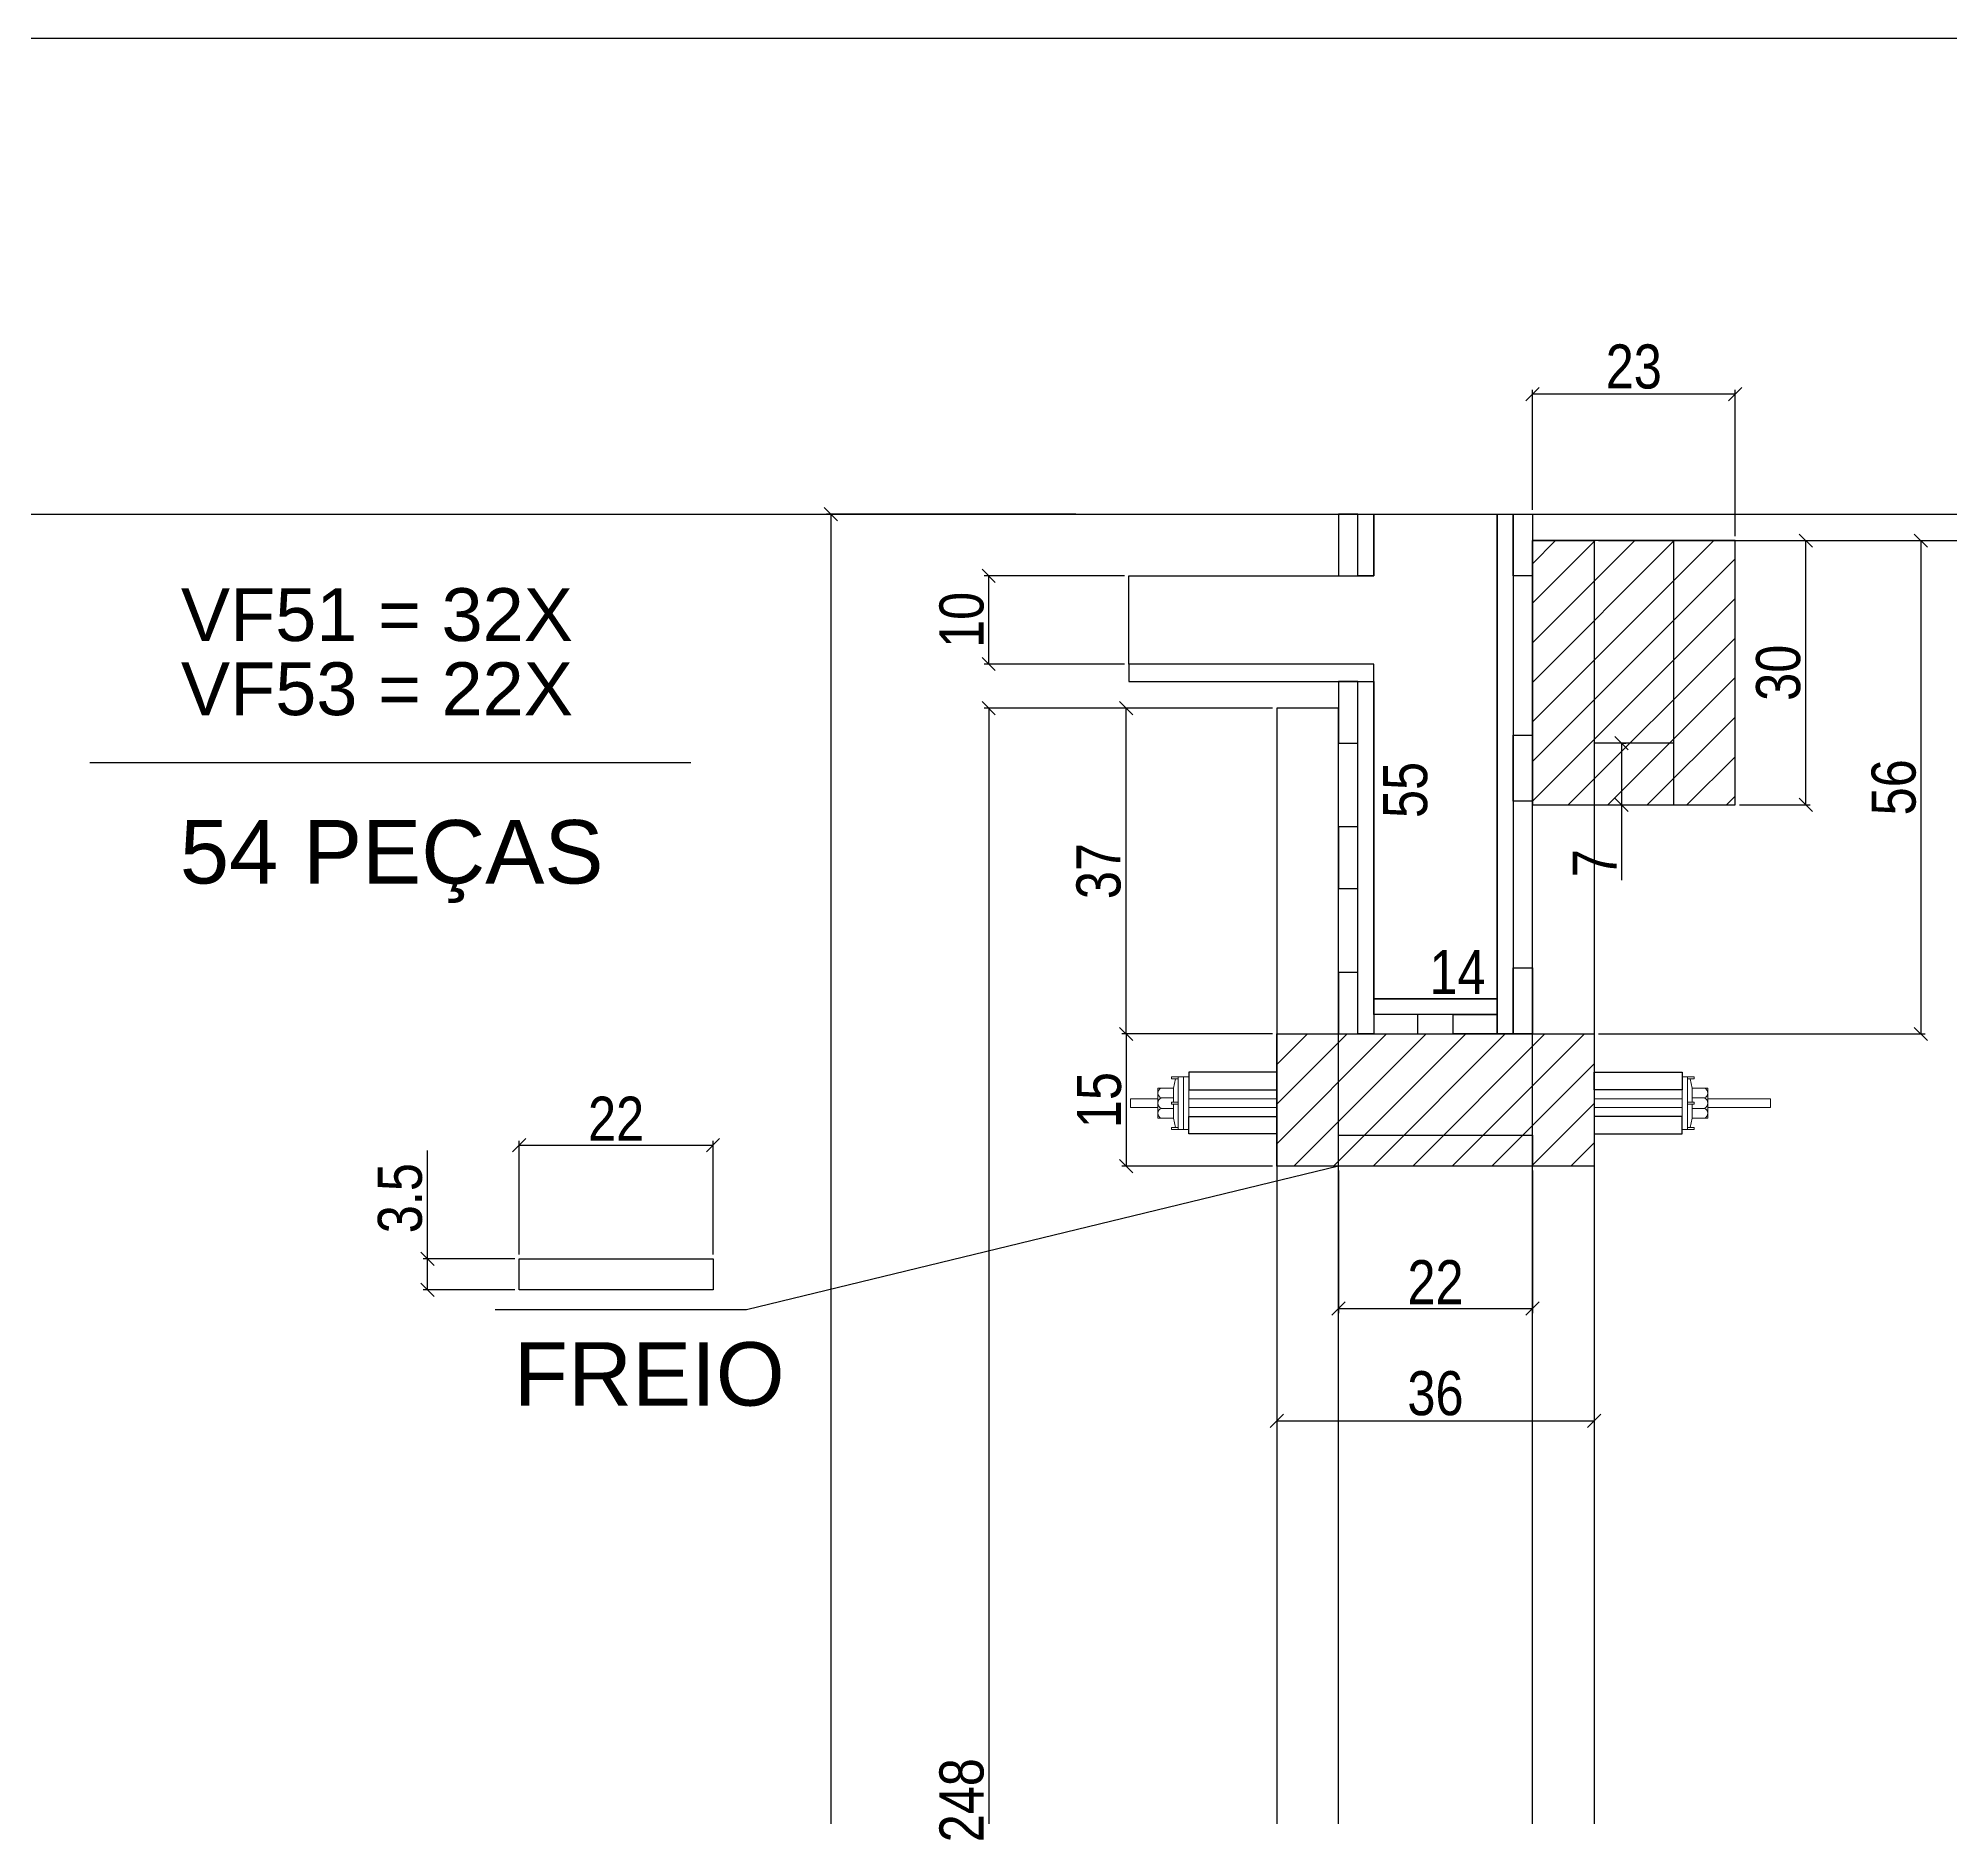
# Model space of a CAD drawing. Header units: millimetres. Extents: x 4248 to 7961, y 1155 to 5765.
# Drawn here: x 4761.3 to 5195.1, y 3865.1 to 4269 of the extents above; entities that cross this region are included whole.
import ezdxf

# ---------------------------------------------------------------- set-up
doc = ezdxf.new("R2010")
doc.units = ezdxf.units.MM
for name, color, linetype in [('1', 1, 'Continuous'), ('COTA', 241, 'Continuous'), ('GARFOS OK', 3, 'Continuous'), ('Painéis', 200, 'Continuous'), ('SARR_3.5x7', 81, 'Continuous'), ('SARR_7x7', 40, 'Continuous'), ('TIRAS REESCORAMENTO', 252, 'Continuous'), ('VIGAS', 3, 'Continuous')]:
    doc.layers.add(name, color=color, linetype=linetype)
doc.layers.add('BARRA_ANCORAGEM', color=1, linetype='Continuous', lineweight=15)
doc.styles.add('COTA TECNICA 2X', font='techl___.ttf', dxfattribs={"height": 10})
doc.styles.add('R80-50', font='arial.ttf', dxfattribs={"height": 10})
doc.dimstyles.new('SECAO', dxfattribs={"dimscale": 0.333333, "dimtxt": 5, "dimasz": 9, "dimexe": 3, "dimexo": 3, "dimgap": 3, "dimtad": 1, "dimdec": 1, "dimlfac": 0.5, "dimzin": 12, "dimdsep": 46, "dimtxsty": 'COTA TECNICA 2X', "dimblk1": 'OBLIQUE', "dimblk2": 'OBLIQUE', "dimsah": 1, "dimcen": 0.9, "dimclrd": 4, "dimclre": 4, "dimclrt": 240, "dimadec": 1, "dimazin": 3, "dimtfac": 1, "dimtdec": 1, "dimtmove": 0, "dimatfit": 3, "dimfxl": 1, "dimtolj": 1, "dimtzin": 12, "dimarcsym": 0})

# ---------------------------------------------------------------- blocks, each defined once
blk = doc.blocks.new('_Oblique')
at = {"layer": '1', "color": 0, "lineweight": -2}
blk.add_line((-0.5, -0.5), (0.5, 0.5), dxfattribs=at)
blk = doc.blocks.new('*D54')
at = {"layer": 'COTA', "color": 4, "lineweight": -2, "transparency": 16777216}
for p, q in [((5041.36, 4116.86), (4975.96, 4116.86)), ((4976.96, 4116.86), (4976.96, 3620.91)), ((5041.36, 3620.91), (4975.96, 3620.91))]:
    blk.add_line(p, q, dxfattribs=at)
at = {"layer": 'Defpoints', "color": 0, "transparency": 16777216}
for p in [(5042.36, 4116.86), (4976.96, 3620.91), (5042.36, 3620.91)]:
    blk.add_point(p, dxfattribs=at)
at = {"layer": 'COTA', "color": 4, "lineweight": -2, "transparency": 16777216, "xscale": 3, "yscale": 3, "zscale": 3}
for p, rotation in [((4976.96, 4116.86), 90), ((4976.96, 3620.91), 270)]:
    blk.add_blockref('_Oblique', p, dxfattribs=dict(at, rotation=rotation))
at = {"layer": 'COTA', "color": 240, "transparency": 16777216, "insert": (4970.86, 3868.88), "char_height": 10, "attachment_point": 5, "rotation": 90, "style": 'COTA TECNICA 2X'}
blk.add_mtext('\\A1;248', dxfattribs=at)
blk = doc.blocks.new('*D60')
at = {"layer": 'COTA', "color": 4, "lineweight": -2, "transparency": 16777216}
for p, q in [((5041.36, 4116.86), (5007.16, 4116.86)), ((5008.16, 4042.86), (5008.16, 4116.86)), ((5041.36, 4042.86), (5007.16, 4042.86))]:
    blk.add_line(p, q, dxfattribs=at)
at = {"layer": 'Defpoints', "color": 0, "transparency": 16777216}
for p in [(5008.16, 4116.86), (5042.36, 4116.86), (5042.36, 4042.86)]:
    blk.add_point(p, dxfattribs=at)
at = {"layer": 'COTA', "color": 4, "lineweight": -2, "transparency": 16777216, "xscale": 3, "yscale": 3, "zscale": 3}
for p, rotation in [((5008.16, 4116.86), 90), ((5008.16, 4042.86), 270)]:
    blk.add_blockref('_Oblique', p, dxfattribs=dict(at, rotation=rotation))
at = {"layer": 'COTA', "color": 240, "transparency": 16777216, "insert": (5001.94, 4079.86), "char_height": 10, "attachment_point": 5, "rotation": 90, "style": 'COTA TECNICA 2X'}
blk.add_mtext('\\A1;37', dxfattribs=at)
blk = doc.blocks.new('*D61')
at = {"layer": 'COTA', "color": 4, "lineweight": -2, "transparency": 16777216}
for p, q in [((5115.36, 4154.88), (5189.5, 4154.88)), ((5188.5, 4154.88), (5188.5, 4042.86)), ((5115.36, 4042.86), (5189.5, 4042.86))]:
    blk.add_line(p, q, dxfattribs=at)
at = {"layer": 'Defpoints', "color": 0, "transparency": 16777216}
for p in [(5114.36, 4154.88), (5114.36, 4042.86), (5188.5, 4042.86)]:
    blk.add_point(p, dxfattribs=at)
at = {"layer": 'COTA', "color": 4, "lineweight": -2, "transparency": 16777216, "xscale": 3, "yscale": 3, "zscale": 3}
for p, rotation in [((5188.5, 4154.88), 90), ((5188.5, 4042.86), 270)]:
    blk.add_blockref('_Oblique', p, dxfattribs=dict(at, rotation=rotation))
at = {"layer": 'COTA', "color": 240, "transparency": 16777216, "insert": (5182.39, 4098.87), "char_height": 10, "attachment_point": 5, "rotation": 90, "style": 'COTA TECNICA 2X'}
blk.add_mtext('\\A1;56', dxfattribs=at)
blk = doc.blocks.new('*D62')
at = {"layer": 'COTA', "color": 4, "lineweight": -2, "transparency": 16777216}
for p, q in [((4996.76, 4160.91), (4940.16, 4160.91)), ((4941.16, 4160.91), (4941.16, 3514.91)), ((5041.36, 3514.91), (4940.16, 3514.91))]:
    blk.add_line(p, q, dxfattribs=at)
at = {"layer": 'Defpoints', "color": 0, "transparency": 16777216}
for p in [(4997.76, 4160.91), (4941.16, 3514.91), (5042.36, 3514.91)]:
    blk.add_point(p, dxfattribs=at)
at = {"layer": 'COTA', "color": 4, "lineweight": -2, "transparency": 16777216, "xscale": 3, "yscale": 3, "zscale": 3}
for p, rotation in [((4941.16, 4160.91), 90), ((4941.16, 3514.91), 270)]:
    blk.add_blockref('_Oblique', p, dxfattribs=dict(at, rotation=rotation))
at = {"layer": 'COTA', "color": 240, "transparency": 16777216, "insert": (4934.94, 3837.91), "char_height": 10, "attachment_point": 5, "rotation": 90, "style": 'COTA TECNICA 2X'}
blk.add_mtext('\\A1;323', dxfattribs=at)
blk = doc.blocks.new('*D64')
at = {"layer": 'Defpoints', "color": 0, "transparency": 16777216}
for p in [(5077.66, 4160.91), (5079.71, 4160.91), (5077.64, 4050.86)]:
    blk.add_point(p, dxfattribs=at)
at = {"layer": 'COTA', "color": 240, "transparency": 16777216, "insert": (5071.55, 4098.27), "char_height": 10, "attachment_point": 5, "rotation": 90, "style": 'COTA TECNICA 2X'}
blk.add_mtext('\\A1;55', dxfattribs=at)
blk = doc.blocks.new('*D65')
at = {"layer": 'Defpoints', "color": 0, "transparency": 16777216}
for p in [(5064.36, 4050.86), (5092.36, 4050.86), (5092.36, 4050.86)]:
    blk.add_point(p, dxfattribs=at)
at = {"layer": 'COTA', "color": 240, "transparency": 16777216, "insert": (5083.36, 4056.93), "char_height": 10, "attachment_point": 5, "style": 'COTA TECNICA 2X'}
blk.add_mtext('\\A1;14', dxfattribs=at)
blk = doc.blocks.new('*D67')
at = {"layer": 'COTA', "color": 4, "lineweight": -2, "transparency": 16777216}
for p, q in [((5116.36, 4154.88), (5212.08, 4154.88)), ((5211.08, 4154.88), (5211.08, 3620.91)), ((5116.36, 3620.91), (5212.08, 3620.91))]:
    blk.add_line(p, q, dxfattribs=at)
at = {"layer": 'Defpoints', "color": 0, "transparency": 16777216}
for p in [(5115.36, 4154.88), (5115.36, 3620.91), (5211.08, 3620.91)]:
    blk.add_point(p, dxfattribs=at)
at = {"layer": 'COTA', "color": 4, "lineweight": -2, "transparency": 16777216, "xscale": 3, "yscale": 3, "zscale": 3}
for p, rotation in [((5211.08, 4154.88), 90), ((5211.08, 3620.91), 270)]:
    blk.add_blockref('_Oblique', p, dxfattribs=dict(at, rotation=rotation))
at = {"layer": 'COTA', "color": 240, "transparency": 16777216, "insert": (5204.98, 3887.9), "char_height": 10, "attachment_point": 5, "rotation": 90, "style": 'COTA TECNICA 2X'}
blk.add_mtext('\\A1;267', dxfattribs=at)
blk = doc.blocks.new('*D69')
at = {"layer": 'COTA', "color": 4, "lineweight": -2, "transparency": 16777216}
for p, q in [((5041.36, 4042.86), (5007.16, 4042.86)), ((5008.16, 4042.86), (5008.16, 4012.86)), ((5041.36, 4012.86), (5007.16, 4012.86))]:
    blk.add_line(p, q, dxfattribs=at)
at = {"layer": 'Defpoints', "color": 0, "transparency": 16777216}
for p in [(5042.36, 4042.86), (5008.16, 4012.86), (5042.36, 4012.86)]:
    blk.add_point(p, dxfattribs=at)
at = {"layer": 'COTA', "color": 4, "lineweight": -2, "transparency": 16777216, "xscale": 3, "yscale": 3, "zscale": 3}
for p, rotation in [((5008.16, 4042.86), 90), ((5008.16, 4012.86), 270)]:
    blk.add_blockref('_Oblique', p, dxfattribs=dict(at, rotation=rotation))
at = {"layer": 'COTA', "color": 240, "transparency": 16777216, "insert": (5002.05, 4027.86), "char_height": 10, "attachment_point": 5, "rotation": 90, "style": 'COTA TECNICA 2X'}
blk.add_mtext('\\A1;15', dxfattribs=at)
blk = doc.blocks.new('A$C51C4441F')
at = {"layer": 'BARRA_ANCORAGEM'}
for p, q in [((-2.25, 3.4), (-1.79, 5.5)), ((-2.25, 3.4), (-5.81, 3.39)), ((-5.81, 3.39), (-5.81, -3.39)), ((-2.25, 1.2), (-5.02, 1.2)), ((-2.25, 3.4), (-2.25, 3.4)), ((-2.25, 3.4), (-2.25, 0.25)), ((-2.25, -3.4), (-5.81, -3.39)), ((-2.25, -1.2), (-5.02, -1.2)), ((-2.25, -0.25), (-2.25, -3.4)), ((-2.25, -3.4), (-1.79, -5.5))]:
    blk.add_line(p, q, dxfattribs=at)
for points in [[(-2.7, 6), (-1.2, 6), (-1.2, 5.5), (-2.7, 5.5)], [(-1.2, -6), (0, -6), (0, 6), (-1.2, 6)], [(-2.7, 0.25), (-1.2, 0.25), (-1.2, -0.25), (-2.7, -0.25)], [(-2.7, -6), (-1.2, -6), (-1.2, -5.5), (-2.7, -5.5)]]:
    blk.add_lwpolyline(points, close=True, dxfattribs=at)
for centre, radius, start, end in [((-4.66, 2.3), 1.15, 107.7845, 252.2718), ((-4.52, 0), 1.3, 112.648, 247.4083), ((-4.66, -2.3), 1.15, 107.7845, 252.2718)]:
    blk.add_arc(centre, radius, start, end, dxfattribs=at)
blk = doc.blocks.new('*D423')
at = {"layer": 'COTA', "color": 4, "lineweight": -2, "transparency": 16777216}
for p, q in [((5056.36, 4011.86), (5056.36, 3979.51)), ((5100.36, 4011.86), (5100.36, 3979.51)), ((5056.36, 3980.51), (5100.36, 3980.51))]:
    blk.add_line(p, q, dxfattribs=at)
at = {"layer": 'Defpoints', "color": 0, "transparency": 16777216}
for p in [(5056.36, 4012.86), (5100.36, 4012.86), (5100.36, 3980.51)]:
    blk.add_point(p, dxfattribs=at)
at = {"layer": 'COTA', "color": 4, "lineweight": -2, "transparency": 16777216, "xscale": 3, "yscale": 3, "zscale": 3, "rotation": 180}
blk.add_blockref('_Oblique', (5056.36, 3980.51), dxfattribs=at)
at = {"layer": 'COTA', "color": 4, "lineweight": -2, "transparency": 16777216, "xscale": 3, "yscale": 3, "zscale": 3}
blk.add_blockref('_Oblique', (5100.36, 3980.51), dxfattribs=at)
at = {"layer": 'COTA', "color": 240, "transparency": 16777216, "insert": (5078.36, 3986.51), "char_height": 10, "attachment_point": 5, "style": 'COTA TECNICA 2X'}
blk.add_mtext('\\A1;22', dxfattribs=at)
blk = doc.blocks.new('*D70')
at = {"layer": 'COTA', "color": 4, "lineweight": -2, "transparency": 16777216}
for p, q in [((4849.62, 3991.79), (4849.62, 4016.39)), ((4869.4, 3991.79), (4848.62, 3991.79)), ((4849.62, 3984.79), (4849.62, 3991.79)), ((4869.4, 3984.79), (4848.62, 3984.79))]:
    blk.add_line(p, q, dxfattribs=at)
at = {"layer": 'Defpoints', "color": 0, "transparency": 16777216}
for p in [(4849.62, 3991.79), (4870.4, 3991.79), (4870.4, 3984.79)]:
    blk.add_point(p, dxfattribs=at)
at = {"layer": 'COTA', "color": 4, "lineweight": -2, "transparency": 16777216, "xscale": 3, "yscale": 3, "zscale": 3}
for p, rotation in [((4849.62, 3991.79), 90), ((4849.62, 3984.79), 270)]:
    blk.add_blockref('_Oblique', p, dxfattribs=dict(at, rotation=rotation))
at = {"layer": 'COTA', "color": 240, "transparency": 16777216, "insert": (4843.4, 4005.59), "char_height": 10, "attachment_point": 5, "rotation": 90, "style": 'COTA TECNICA 2X'}
blk.add_mtext('\\A1;3.5', dxfattribs=at)
blk = doc.blocks.new('*D424')
at = {"layer": 'COTA', "color": 4, "lineweight": -2, "transparency": 16777216}
for p, q in [((4870.4, 3992.79), (4870.4, 4018.63)), ((4870.4, 4017.63), (4914.4, 4017.63)), ((4914.4, 3992.79), (4914.4, 4018.63))]:
    blk.add_line(p, q, dxfattribs=at)
at = {"layer": 'Defpoints', "color": 0, "transparency": 16777216}
for p in [(4914.4, 4017.63), (4870.4, 3991.79), (4914.4, 3991.79)]:
    blk.add_point(p, dxfattribs=at)
at = {"layer": 'COTA', "color": 4, "lineweight": -2, "transparency": 16777216, "xscale": 3, "yscale": 3, "zscale": 3, "rotation": 180}
blk.add_blockref('_Oblique', (4870.4, 4017.63), dxfattribs=at)
at = {"layer": 'COTA', "color": 4, "lineweight": -2, "transparency": 16777216, "xscale": 3, "yscale": 3, "zscale": 3}
blk.add_blockref('_Oblique', (4914.4, 4017.63), dxfattribs=at)
at = {"layer": 'COTA', "color": 240, "transparency": 16777216, "insert": (4892.4, 4023.63), "char_height": 10, "attachment_point": 5, "style": 'COTA TECNICA 2X'}
blk.add_mtext('\\A1;22', dxfattribs=at)
blk = doc.blocks.new('*D71')
at = {"layer": 'COTA', "color": 4, "lineweight": -2, "transparency": 16777216}
for p, q in [((5147.36, 4154.88), (5163.41, 4154.88)), ((5162.41, 4094.88), (5162.41, 4154.88)), ((5147.36, 4094.88), (5163.41, 4094.88))]:
    blk.add_line(p, q, dxfattribs=at)
at = {"layer": 'Defpoints', "color": 0, "transparency": 16777216}
for p in [(5146.36, 4154.88), (5162.41, 4154.88), (5146.36, 4094.88)]:
    blk.add_point(p, dxfattribs=at)
at = {"layer": 'COTA', "color": 4, "lineweight": -2, "transparency": 16777216, "xscale": 3, "yscale": 3, "zscale": 3}
for p, rotation in [((5162.41, 4154.88), 90), ((5162.41, 4094.88), 270)]:
    blk.add_blockref('_Oblique', p, dxfattribs=dict(at, rotation=rotation))
at = {"layer": 'COTA', "color": 240, "transparency": 16777216, "insert": (5156.19, 4124.88), "char_height": 10, "attachment_point": 5, "rotation": 90, "style": 'COTA TECNICA 2X'}
blk.add_mtext('\\A1;30', dxfattribs=at)
blk = doc.blocks.new('*D72')
at = {"layer": 'COTA', "color": 4, "lineweight": -2, "transparency": 16777216}
for p, q in [((5100.36, 4161.88), (5100.36, 4189.13)), ((5146.36, 4188.13), (5100.36, 4188.13)), ((5146.36, 4155.88), (5146.36, 4189.13))]:
    blk.add_line(p, q, dxfattribs=at)
at = {"layer": 'Defpoints', "color": 0, "transparency": 16777216}
for p in [(5100.36, 4188.13), (5100.36, 4160.88), (5146.36, 4154.88)]:
    blk.add_point(p, dxfattribs=at)
at = {"layer": 'COTA', "color": 4, "lineweight": -2, "transparency": 16777216, "xscale": 3, "yscale": 3, "zscale": 3, "rotation": 180}
blk.add_blockref('_Oblique', (5100.36, 4188.13), dxfattribs=at)
at = {"layer": 'COTA', "color": 4, "lineweight": -2, "transparency": 16777216, "xscale": 3, "yscale": 3, "zscale": 3}
blk.add_blockref('_Oblique', (5146.36, 4188.13), dxfattribs=at)
at = {"layer": 'COTA', "color": 240, "transparency": 16777216, "insert": (5123.36, 4194.35), "char_height": 10, "attachment_point": 5, "style": 'COTA TECNICA 2X'}
blk.add_mtext('\\A1;23', dxfattribs=at)
blk = doc.blocks.new('*D73')
at = {"layer": 'COTA', "color": 4, "lineweight": -2, "transparency": 16777216}
for p, q in [((5120.56, 4108.88), (5120.56, 4094.88)), ((5120.99, 4108.88), (5121.56, 4108.88)), ((5120.56, 4094.88), (5120.56, 4077.78)), ((5120.99, 4094.88), (5121.56, 4094.88))]:
    blk.add_line(p, q, dxfattribs=at)
at = {"layer": 'Defpoints', "color": 0, "transparency": 16777216}
for p in [(5119.99, 4108.88), (5119.99, 4094.88), (5120.56, 4094.88)]:
    blk.add_point(p, dxfattribs=at)
at = {"layer": 'COTA', "color": 4, "lineweight": -2, "transparency": 16777216, "xscale": 3, "yscale": 3, "zscale": 3}
for p, rotation in [((5120.56, 4108.88), 90), ((5120.56, 4094.88), 270)]:
    blk.add_blockref('_Oblique', p, dxfattribs=dict(at, rotation=rotation))
at = {"layer": 'COTA', "color": 240, "transparency": 16777216, "insert": (5114.48, 4081.64), "char_height": 10, "attachment_point": 5, "rotation": 90, "style": 'COTA TECNICA 2X'}
blk.add_mtext('\\A1;7', dxfattribs=at)
blk = doc.blocks.new('*D431')
at = {"layer": 'COTA', "color": 4, "lineweight": -2, "transparency": 16777216}
for p, q in [((5042.36, 4011.86), (5042.36, 3954.02)), ((5114.36, 4011.86), (5114.36, 3954.02)), ((5042.36, 3955.02), (5114.36, 3955.02))]:
    blk.add_line(p, q, dxfattribs=at)
at = {"layer": 'Defpoints', "color": 0, "transparency": 16777216}
for p in [(5042.36, 4012.86), (5114.36, 4012.86), (5114.36, 3955.02)]:
    blk.add_point(p, dxfattribs=at)
at = {"layer": 'COTA', "color": 4, "lineweight": -2, "transparency": 16777216, "xscale": 3, "yscale": 3, "zscale": 3, "rotation": 180}
blk.add_blockref('_Oblique', (5042.36, 3955.02), dxfattribs=at)
at = {"layer": 'COTA', "color": 4, "lineweight": -2, "transparency": 16777216, "xscale": 3, "yscale": 3, "zscale": 3}
blk.add_blockref('_Oblique', (5114.36, 3955.02), dxfattribs=at)
at = {"layer": 'COTA', "color": 240, "transparency": 16777216, "insert": (5078.36, 3961.24), "char_height": 10, "attachment_point": 5, "style": 'COTA TECNICA 2X'}
blk.add_mtext('\\A1;36', dxfattribs=at)
blk = doc.blocks.new('*D241')
at = {"layer": 'COTA', "color": 4, "lineweight": -2, "transparency": 16777216}
for p, q in [((5007.76, 4146.91), (4975.96, 4146.91)), ((4976.96, 4126.86), (4976.96, 4146.91)), ((5007.76, 4126.86), (4975.96, 4126.86))]:
    blk.add_line(p, q, dxfattribs=at)
at = {"layer": 'Defpoints', "color": 0, "transparency": 16777216}
for p in [(4976.96, 4146.91), (5008.76, 4146.91), (5008.76, 4126.86)]:
    blk.add_point(p, dxfattribs=at)
at = {"layer": 'COTA', "color": 4, "lineweight": -2, "transparency": 16777216, "xscale": 3, "yscale": 3, "zscale": 3}
for p, rotation in [((4976.96, 4146.91), 90), ((4976.96, 4126.86), 270)]:
    blk.add_blockref('_Oblique', p, dxfattribs=dict(at, rotation=rotation))
at = {"layer": 'COTA', "color": 240, "transparency": 16777216, "insert": (4970.86, 4136.88), "char_height": 10, "attachment_point": 5, "rotation": 90, "style": 'COTA TECNICA 2X'}
blk.add_mtext('\\A1;10', dxfattribs=at)

msp = doc.modelspace()

# ---------------------------------------------------------------- hatches: boundary and pattern name
at = {"layer": 'COTA'}
h = msp.add_hatch(dxfattribs=at)
h.set_pattern_fill('ANSI31', color=256, scale=2, style=0)
h.set_pattern_definition([(45, (-14611.071, -968.8896), (-4.490128, 4.490128), [])])
h.paths.add_polyline_path([(5100.36, 4094.88), (5146.36, 4094.88), (5146.36, 4154.88), (5100.36, 4154.88)])
h = msp.add_hatch(dxfattribs=at)
h.set_pattern_fill('ANSI31', color=256, scale=2, style=0)
h.set_pattern_definition([(45, (-19572.586, -209254.209), (-4.49012806, 4.49012806), [])])
h.paths.add_polyline_path([(5114.36, 4012.86), (5114.36, 4042.86), (5042.36, 4042.86), (5042.36, 4012.86)])

# ---------------------------------------------------------------- linework, layer by layer
at = {"linetype": 'Continuous'}
msp.add_line((5132.36, 4108.88), (5114.36, 4108.88), dxfattribs=at)
at = {"layer": 'BARRA_ANCORAGEM'}
for points in [[(5021.16, 4033.16), (5022.36, 4033.16), (5022.36, 4021.16), (5021.16, 4021.16)], [(5135.56, 4033.16), (5134.36, 4033.16), (5134.36, 4021.16), (5135.56, 4021.16)], [(5009.16, 4026.16), (5015.35, 4026.16), (5015.35, 4028.16), (5009.16, 4028.16)], [(5022.36, 4026.16), (5042.36, 4026.16), (5042.36, 4028.16), (5022.36, 4028.16)], [(5134.36, 4026.16), (5114.36, 4026.16), (5114.36, 4028.16), (5134.36, 4028.16)], [(5140.18, 4026.16), (5154.36, 4026.16), (5154.36, 4028.16), (5140.18, 4028.16)]]:
    msp.add_lwpolyline(points, close=True, dxfattribs=at)
at = {"layer": 'COTA', "color": 1}
msp.add_line((4247.57, 4160.91), (7744.04, 4160.91), dxfattribs=at)
at = {"layer": 'GARFOS OK', "color": 3}
for p, q in [((5056.36, 4012.86), (4922, 3980.26)), ((4922, 3980.26), (4864.98, 3980.26))]:
    msp.add_line(p, q, dxfattribs=at)
at = {"layer": 'Painéis'}
for points in [[(5100.36, 4094.88), (5146.36, 4094.88), (5146.36, 4154.88), (5100.36, 4154.88)], [(5114.36, 4012.86), (5042.36, 4012.86), (5042.36, 4042.86), (5114.36, 4042.86)]]:
    msp.add_lwpolyline(points, close=True, dxfattribs=at)
at = {"layer": 'SARR_3.5x7', "linetype": 'Continuous'}
msp.add_lwpolyline([(4870.4, 3991.79), (4914.4, 3991.79), (4914.4, 3984.79), (4870.4, 3984.79)], close=True, dxfattribs=at)
at = {"layer": 'SARR_7x7', "linetype": 'Continuous'}
msp.add_line((5132.36, 4154.88), (5132.36, 4094.88), dxfattribs=at)
for points in [[(5114.36, 3620.91), (5100.36, 3620.91), (5100.36, 4154.88), (5114.36, 4154.88)], [(5042.36, 3620.91), (5056.36, 3620.91), (5056.36, 4116.86), (5042.36, 4116.86)], [(5056.36, 4019.86), (5100.36, 4019.86), (5100.36, 4012.86), (5056.36, 4012.86)]]:
    msp.add_lwpolyline(points, close=True, dxfattribs=at)
at = {"layer": 'TIRAS REESCORAMENTO', "linetype": 'ByBlock'}
for points in [[(5008.76, 4126.86), (5008.76, 4146.91), (5064.36, 4146.91), (5064.36, 4160.91), (5092.36, 4160.91), (5092.36, 4050.86), (5064.36, 4050.86), (5064.36, 4126.86)], [(5056.36, 4146.91), (5060.76, 4146.91), (5060.76, 4160.91), (5056.36, 4160.91)], [(5060.76, 4160.91), (5064.36, 4160.91), (5064.36, 4146.91), (5060.76, 4146.91)], [(5095.96, 4160.91), (5100.36, 4160.91), (5100.36, 4146.91), (5095.96, 4146.91)], [(5064.36, 4122.86), (5064.36, 4126.86), (5008.76, 4126.86), (5008.76, 4122.86)], [(5056.36, 4108.86), (5060.76, 4108.86), (5060.76, 4122.86), (5056.36, 4122.86)], [(5060.76, 4122.86), (5064.36, 4122.86), (5064.36, 4042.86), (5060.76, 4042.86)], [(5095.96, 4110.7), (5100.36, 4110.7), (5100.36, 4095.7), (5095.96, 4095.7)], [(5056.36, 4075.86), (5060.76, 4075.86), (5060.76, 4089.86), (5056.36, 4089.86)], [(5056.36, 4042.86), (5060.76, 4042.86), (5060.76, 4056.86), (5056.36, 4056.86)], [(5095.96, 4057.86), (5100.36, 4057.86), (5100.36, 4042.86), (5095.96, 4042.86)], [(5092.36, 4047.26), (5064.36, 4047.26), (5064.36, 4050.86), (5092.36, 4050.86)], [(5074.33, 4042.86), (5074.33, 4047.26), (5064.36, 4047.26), (5064.36, 4042.86)], [(5082.4, 4042.86), (5082.4, 4047.26), (5092.36, 4047.26), (5092.36, 4042.86)], [(5022.36, 4030.16), (5042.36, 4030.16), (5042.36, 4034.16), (5022.36, 4034.16)], [(5134.36, 4030.16), (5114.36, 4030.16), (5114.36, 4034.16), (5134.36, 4034.16)], [(5022.36, 4024.16), (5042.36, 4024.16), (5042.36, 4020.16), (5022.36, 4020.16)], [(5134.36, 4024.16), (5114.36, 4024.16), (5114.36, 4020.16), (5134.36, 4020.16)]]:
    msp.add_lwpolyline(points, close=True, dxfattribs=at)
msp.add_lwpolyline([(5095.96, 4042.86), (5092.36, 4042.86), (5092.36, 4160.91), (5095.96, 4160.91), (5095.96, 4042.86)], dxfattribs=at)
at = {"layer": 'VIGAS', "color": 7}
msp.add_line((4772.98, 4104.48), (4909.35, 4104.48), dxfattribs=at)
at = {"layer": 'VIGAS'}
msp.add_lwpolyline([(5246.56, 3460.65), (4747.07, 3460.65), (4747.07, 4268.95), (5246.56, 4268.95)], close=True, dxfattribs=at)

# ---------------------------------------------------------------- block references
at = {"layer": 'BARRA_ANCORAGEM', "xscale": -1, "rotation": 180}
msp.add_blockref('A$C51C4441F', (5021.16, 4027.16), dxfattribs=at)
at = {"layer": 'BARRA_ANCORAGEM', "xscale": -1}
msp.add_blockref('A$C51C4441F', (5134.36, 4027.16), dxfattribs=at)

# ---------------------------------------------------------------- texts
at = {"layer": 'VIGAS', "color": 7, "style": 'R80-50'}
for s, p in [('VF51 = 32X', (4793.63, 4132.08)), ('VF53 = 22X', (4793.63, 4115.25))]:
    msp.add_text(s, height=12, dxfattribs=at).set_placement(p)
at = {"layer": 'VIGAS', "color": 7, "char_height": 14.4, "attachment_point": 1, "style": 'R80-50'}
for s, insert in [('54 PEÇAS', (4793.39, 4091.43)), ('FREIO', (4869.21, 3972.88))]:
    msp.add_mtext_dynamic_manual_height_columns(s, width=162.221, gutter_width=50, heights=[0], dxfattribs=dict(at, insert=insert))

# ---------------------------------------------------------------- dimensions: what is measured, and where the dimension line sits
at = {"layer": 'COTA', "color": 3}
for base, p1, p2, angle, picture, middle in [((5100.36, 4188.13), (5146.36, 4154.88), (5100.36, 4160.88), 180, '*D72', (5123.36, 4194.35)), ((4941.16, 3514.91), (4997.76, 4160.91), (5042.36, 3514.91), 90, '*D62', (4934.94, 3837.91)), ((5188.5, 4042.86), (5114.36, 4154.88), (5114.36, 4042.86), 90, '*D61', (5182.39, 4098.87)), ((5211.08, 3620.91), (5115.36, 4154.88), (5115.36, 3620.91), 90, '*D67', (5204.98, 3887.9)), ((5162.41, 4154.88), (5146.36, 4094.88), (5146.36, 4154.88), 90, '*D71', (5156.19, 4124.88)), ((4976.96, 4146.91), (5008.76, 4126.86), (5008.76, 4146.91), 90, '*D241', (4970.86, 4136.88)), ((4976.96, 3620.91), (5042.36, 4116.86), (5042.36, 3620.91), 90, '*D54', (4970.86, 3868.88)), ((5008.16, 4116.86), (5042.36, 4042.86), (5042.36, 4116.86), 90, '*D60', (5001.94, 4079.86)), ((5008.16, 4012.86), (5042.36, 4042.86), (5042.36, 4012.86), 90, '*D69', (5002.05, 4027.86)), ((4849.62, 3991.79), (4870.4, 3984.79), (4870.4, 3991.79), 90, '*D70', (4843.4, 4005.59))]:
    dim = msp.add_linear_dim(base=base, p1=p1, p2=p2, angle=angle, dimstyle='SECAO', dxfattribs=at)
    dim.commit()
    dim.dimension.update_dxf_attribs({"geometry": picture, "text_midpoint": middle})
dim = msp.add_linear_dim(base=(5077.66, 4160.91), p1=(5077.64, 4050.86), p2=(5079.71, 4160.91), angle=90, dimstyle='SECAO', override={"dimse1": 1, "dimse2": 1, "dimsd1": 1, "dimsd2": 1}, dxfattribs=at)
dim.commit()
dim.dimension.update_dxf_attribs({"geometry": '*D64', "text_midpoint": (5077.66, 4098.27), "dimtype": 160})
dim = msp.add_linear_dim(base=(5120.56, 4094.88), p1=(5119.99, 4108.88), p2=(5119.99, 4094.88), angle=90, dimstyle='SECAO', dxfattribs=at)
dim.commit()
dim.dimension.update_dxf_attribs({"geometry": '*D73', "text_midpoint": (5120.56, 4081.64), "dimtype": 160})
dim = msp.add_linear_dim(base=(5092.36, 4050.86), p1=(5064.36, 4050.86), p2=(5092.36, 4050.86), dimstyle='SECAO', override={"dimse1": 1, "dimse2": 1, "dimsd1": 1, "dimsd2": 1}, dxfattribs=at)
dim.commit()
dim.dimension.update_dxf_attribs({"geometry": '*D65', "text_midpoint": (5083.36, 4050.86), "dimtype": 160})
for base, p1, p2, picture, middle in [((4914.4, 4017.63), (4870.4, 3991.79), (4914.4, 3991.79), '*D424', (4892.4, 4023.63)), ((5114.36, 3955.02), (5042.36, 4012.86), (5114.36, 4012.86), '*D431', (5078.36, 3961.24)), ((5100.36, 3980.51), (5056.36, 4012.86), (5100.36, 4012.86), '*D423', (5078.36, 3986.51))]:
    dim = msp.add_linear_dim(base=base, p1=p1, p2=p2, dimstyle='SECAO', dxfattribs=at)
    dim.commit()
    dim.dimension.update_dxf_attribs({"geometry": picture, "text_midpoint": middle})

doc.saveas('drawing.dxf')
